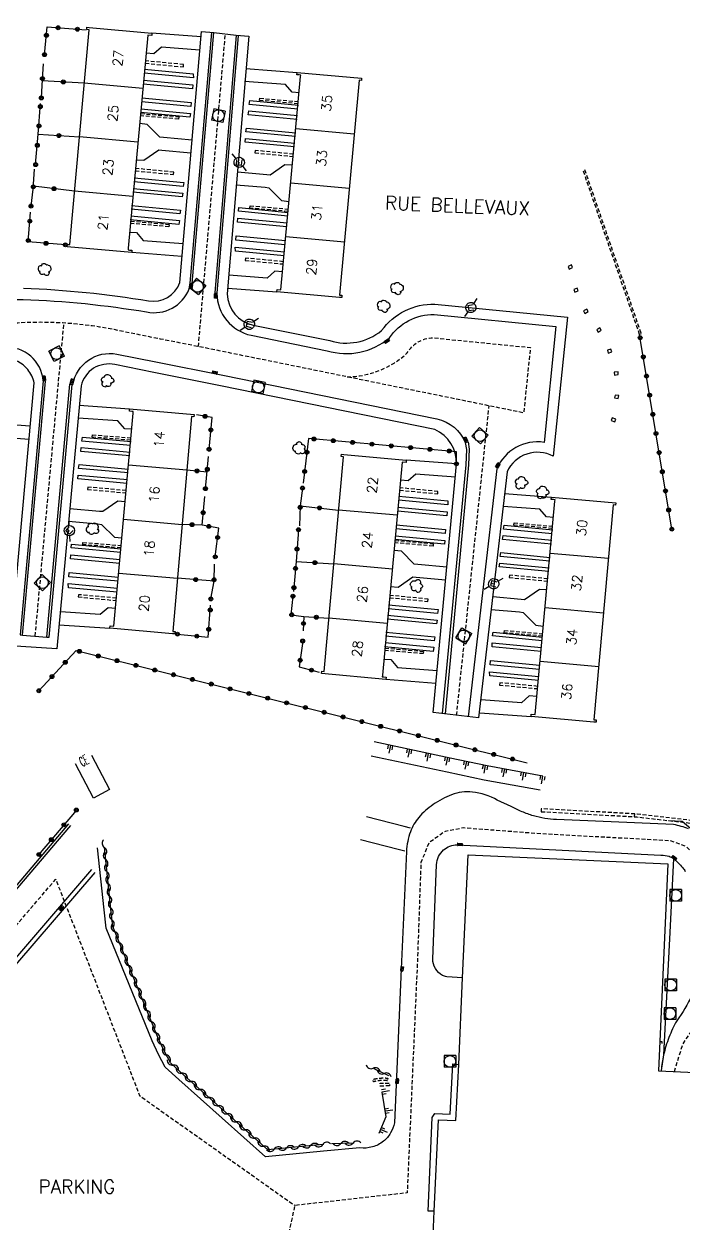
# Model space of a CAD drawing. Header units: millimetres. Extents: x 157000 to 158001, y 120999 to 122000.
# Drawn here: x 157731.9 to 157816.8, y 121498.5 to 121653 of the extents above; entities that cross this region are included whole.
import ezdxf
from ezdxf.enums import TextEntityAlignment as Align

# ---------------------------------------------------------------- set-up
doc = ezdxf.new("R2010")
doc.units = ezdxf.units.MM
doc.linetypes.add('DASHED', pattern=[0.75, 0.5, -0.25])
doc.layers.get('0').update_dxf_attribs({"linetype": 'CONTINUOUS'})
for name, color, linetype in [('W0001', 6, 'DASHED'), ('W0008', 7, 'CONTINUOUS'), ('W0017', 7, 'CONTINUOUS'), ('W0100', 7, 'CONTINUOUS'), ('W0112', 1, 'DASHED'), ('W0211', 2, 'CONTINUOUS'), ('W0300', 7, 'CONTINUOUS'), ('W0302', 3, 'CONTINUOUS'), ('W0310', 3, 'CONTINUOUS'), ('W0322', 7, 'CONTINUOUS'), ('W0334', 7, 'CONTINUOUS'), ('W0400', 7, 'CONTINUOUS'), ('W0420', 7, 'CONTINUOUS'), ('W0471', 7, 'CONTINUOUS'), ('W0984', 7, 'CONTINUOUS'), ('W0989', 7, 'CONTINUOUS'), ('W0991', 7, 'CONTINUOUS'), ('W1102', 7, 'CONTINUOUS')]:
    doc.layers.add(name, color=color, linetype=linetype)
doc.styles.get("Standard").update_dxf_attribs({"font": 'romans.shx', "width": 0.85})

# ---------------------------------------------------------------- blocks, each defined once
blk = doc.blocks.new('T400')
for p, q in [((-0.15, 0.3), (0.15, 0.3)), ((-0.15, -0.25), (-0.15, 0.3)), ((-0.15, 0.15), (0.15, 0.15)), ((-0.15, 0), (0.15, 0)), ((0.15, 0.3), (0.15, -0.25)), ((-0.15, -0.15), (0.15, -0.15)), ((-0.15, -0.25), (-0.15, -0.3)), ((-0.15, -0.3), (0.15, -0.3)), ((0.15, -0.3), (0.15, -0.25))]:
    blk.add_line(p, q)
blk = doc.blocks.new('t310o')
at = {"color": 0, "linetype": 'Continuous'}
for centre, start, end in [((-0.5, 0.38), 216.8699, 323.1304), ((0.5, -0.37), 36.8699, 143.1303)]:
    blk.add_arc(centre, 0.625, start, end, dxfattribs=at)
blk = doc.blocks.new('t211o')
at = {"color": 0, "linetype": 'Continuous'}
for p, q in [((-0.29, 0.5), (-0.29, 0)), ((0, 1), (0, 0)), ((0.29, 0.5), (0.29, 0))]:
    blk.add_line(p, q, dxfattribs=at)
blk = doc.blocks.new('t322o')
at = {"color": 0, "linetype": 'Continuous'}
for radius in [0.25, 0.15]:
    blk.add_circle((0, 0), radius, dxfattribs=at)
blk = doc.blocks.new('T420')
for p, q in [((0.75, 0.75), (-0.75, 0.75)), ((-0.75, 0.75), (-0.75, -0.75)), ((0.75, 0.75), (0.75, -0.75)), ((0.75, -0.75), (-0.75, -0.75))]:
    blk.add_line(p, q)
blk.add_ellipse((0, 0), major_axis=(-0.53, 0.53), ratio=1, start_param=3.926991, end_param=10.210176)
blk = doc.blocks.new('T300')
for p, q in [((-0.8, 0.51), (-0.86, 0.34)), ((-0.86, 0.34), (-0.86, 0.17)), ((-0.86, 0.17), (-0.74, 0.06)), ((-0.69, 0.63), (-0.8, 0.51)), ((-0.8, -0.06), (-0.74, 0.06)), ((-0.74, 0.06), (-0.69, 0.11)), ((-0.57, 0.69), (-0.69, 0.63)), ((-0.46, 0.69), (-0.57, 0.69)), ((-0.29, 0.63), (-0.46, 0.69)), ((-0.29, 0.63), (-0.17, 0.74)), ((-0.23, 0.57), (-0.29, 0.63)), ((-0.17, 0.74), (-0.06, 0.8)), ((-0.06, 0.8), (0.06, 0.8)), ((0.06, 0.8), (0.23, 0.74)), ((0.23, 0.74), (0.34, 0.63)), ((0.34, 0.63), (0.4, 0.51)), ((0.46, 0.46), (0.34, 0.46)), ((0.4, 0.51), (0.4, 0.46)), ((0.57, 0.4), (0.46, 0.46)), ((0.57, 0.4), (0.69, 0.29)), ((0.69, 0.29), (0.74, 0.17)), ((0.74, 0.06), (0.69, -0.17)), ((0.74, 0.17), (0.74, 0.06)), ((-0.8, -0.17), (-0.8, -0.06)), ((-0.8, -0.23), (-0.8, -0.17)), ((-0.74, -0.34), (-0.8, -0.23)), ((-0.69, -0.4), (-0.74, -0.34)), ((-0.51, -0.46), (-0.69, -0.4)), ((-0.4, -0.46), (-0.51, -0.46)), ((-0.4, -0.46), (-0.34, -0.46)), ((-0.34, -0.46), (-0.34, -0.4)), ((-0.34, -0.51), (-0.34, -0.46)), ((-0.29, -0.63), (-0.34, -0.51)), ((-0.17, -0.74), (-0.29, -0.63)), ((-0.06, -0.8), (-0.17, -0.74)), ((0.06, -0.8), (-0.06, -0.8)), ((0.17, -0.74), (0.06, -0.8)), ((0.23, -0.69), (0.17, -0.74)), ((0.29, -0.46), (0.23, -0.46)), ((0.29, -0.63), (0.23, -0.69)), ((0.46, -0.4), (0.29, -0.46)), ((0.34, -0.51), (0.29, -0.63)), ((0.34, -0.51), (0.34, -0.46)), ((0.57, -0.34), (0.46, -0.4)), ((0.63, -0.29), (0.57, -0.34)), ((0.69, -0.17), (0.63, -0.29))]:
    blk.add_line(p, q)
blk = doc.blocks.new('T471')
for p, q in [((-0.333334, 0.333334), (-0.333334, -0.333334)), ((-0.333334, 0.333334), (0.333334, 0.333334)), ((-0.333334, 0), (0, 0)), ((0.500001, 0.500001), (1.000002, 1.000002)), ((-0.500001, -0.500001), (-1.000002, -1.000002)), ((-0.333334, -0.333334), (0.333334, -0.333334))]:
    blk.add_line(p, q)
blk.add_ellipse((0, 0), major_axis=(0.471405, 0.471405), ratio=1, start_param=5.4977871438, end_param=11.780972451)

msp = doc.modelspace()

# ---------------------------------------------------------------- linework, layer by layer
at = {"layer": 'W0001'}
for points in [[(157754.35, 121611.45), (157757.83, 121651.77)], [(157733.33, 121574.15), (157737.03, 121614.48)]]:
    msp.add_lwpolyline(points, dxfattribs=at)
at = {"layer": 'W0001', "flags": 128}
msp.add_lwpolyline([(157773.51, 121607.55, 0.187333), (157781.26, 121610.63, -0.26378), (157784.59, 121612.58), (157797.12, 121611.33), (157796.26, 121602.9), (157758.07, 121610.7), (157749.47, 121612.42), (157744.43, 121613.43, 0.07995), (157729.16, 121614.33, 0.055504), (157724.34, 121613.44, 0.086708), (157711.73, 121607.11), (157708.25, 121603.83), (157686.5, 121579.84), (157675.52, 121567.76), (157672.33, 121564.27), (157645.65, 121534.84), (157642.37, 121531.21), (157622.76, 121509.67), (157615.55, 121501.81, 0.422654)], format="xyb", dxfattribs=at)
for points in [[(157787.62, 121563.93), (157791.81, 121603.81)], [(157862.89, 121515.75), (157840.28, 121513.51), (157834.81, 121514.55), (157829.79, 121517.65), (157825.65, 121522.37), (157822.25, 121527.1), (157821.51, 121530.49), (157820.92, 121538.32), (157820.18, 121542.6), (157819.15, 121544.81), (157817.22, 121547.03), (157815.16, 121547.77), (157798.6, 121548.65), (157788.49, 121549.42), (157786.13, 121548.98), (157784.06, 121547.5), (157783.02, 121544.99), (157782.58, 121532.59), (157781.25, 121502.4), (157766.77, 121500.78), (157755.36, 121449.04), (157746.78, 121406.71), (157745.45, 121402.13), (157743.38, 121399.18), (157741.16, 121396.52), (157738.42, 121394.1)], [(157882.25, 121440.42), (157858.64, 121441.82), (157849.06, 121437.49), (157812.91, 121439.66), (157802.97, 121446.88), (157755.6, 121450.13), (157735.3, 121479.47), (157705.12, 121506.8), (157735.97, 121542.82), (157746.78, 121514.93), (157766.77, 121500.78)], [(157815.68, 121518.04), (157816.78, 121521.6), (157818.8, 121524.57), (157822.25, 121527.1)]]:
    msp.add_lwpolyline(points, dxfattribs=at)
at = {"layer": 'W0008'}
for points in [[(157704.17, 121653.02), (157700.3, 121609.87, 0.286031), (157701.66, 121607.21), (157701.97, 121607.57), (157702.53, 121607.26), (157702.45, 121607.18, 0.345668), (157707.77, 121607.63, -0.08264), (157717.56, 121614.04, -0.118066), (157731.78, 121617.53, -0.03209), (157747.66, 121615.92, 0.366225), (157753.16, 121618.88), (157753.3, 121619.61), (157753.55, 121619.58), (157756.34, 121651.9)], [(157759.23, 121651.58), (157756.47, 121618.36), (157756.73, 121618.31, 0.351087), (157761.16, 121612.9), (157770.94, 121610.92, 0.256257), (157778.96, 121612.59, -0.250272), (157784.74, 121615.58), (157800.41, 121614.02), (157798.89, 121599.11, 0.345088), (157792.81, 121595.68), (157789.12, 121563.76)], [(157731.71, 121574.28), (157734.66, 121607), (157734.37, 121607.02, 0.408979), (157729.37, 121611.34, 0.055401), (157725.2, 121610.57, 0.085562), (157713.65, 121604.8), (157710.4, 121601.73), (157688.73, 121577.82), (157677.74, 121565.74), (157674.55, 121562.25), (157647.87, 121532.83), (157644.6, 121529.2), (157624.98, 121507.65), (157622.1, 121504.51, 0.425662), (157622, 121500.42), (157629.17, 121493.91)], [(157734.82, 121574.02), (157737.81, 121606.59), (157738.11, 121606.56), (157738.17, 121606.57, -0.412981), (157743.86, 121610.49), (157748.88, 121609.48), (157757.48, 121607.76), (157785.09, 121602.12, -0.24643), (157788.74, 121599.11), (157789.09, 121599.17), (157789.23, 121598.21), (157789.16, 121596.2), (157786.13, 121564.11)]]:
    msp.add_lwpolyline(points, format="xyb", dxfattribs=at)
at = {"layer": 'W0008', "flags": 128}
for points in [[(157817.5, 121549.29, 0.055927), (157815.57, 121549.85), (157805.51, 121550.3), (157800.48, 121550.51, -0.029585), (157798.98, 121550.66, -0.029585), (157797.52, 121550.99, -0.030487), (157796.05, 121551.51, -0.030487), (157794.66, 121552.2), (157792.86, 121553.02, 0.097348), (157789.65, 121554.05, 0.122366), (157786.98, 121553.71, 0.059372), (157784.58, 121552.43, 0.064824), (157782.74, 121550.76, 0.089032), (157781.67, 121548.93, 0.072718), (157781.15, 121546.39), (157780.48, 121531.27), (157780.37, 121529.26), (157779.61, 121511.44, -0.089486), (157779.12, 121510.12, -0.089486), (157778.2, 121509.05, -0.102553), (157776.77, 121508.32, -0.102553), (157775.16, 121508.21), (157770.45, 121507.77), (157762.98, 121507.06), (157751.83, 121516.99), (157750.07, 121518.61), (157749.22, 121520.23), (157748.39, 121522), (157742.45, 121536.5), (157742.2, 121538.88), (157741.37, 121546.84)], [(157788.4, 121530.11), (157786.34, 121530.22, -0.030612), (157786.06, 121530.31, -0.030612), (157785.8, 121530.43, -0.136577), (157784.88, 121531.31, -0.136577), (157784.55, 121532.54), (157785.05, 121544.68, -0.103696), (157785.3, 121545.73, -0.103696), (157785.95, 121546.59, -0.090877), (157786.76, 121547.07, -0.090877), (157787.69, 121547.24), (157813.95, 121545.93, -0.063665), (157814.99, 121545.77, -0.105468), (157815.56, 121545.48, -0.02303), (157816.16, 121544.93, -0.021502), (157816.76, 121544.28, -0.034523), (157817.08, 121543.83, -0.02463)], [(157817.95, 121527.86, -0.047273), (157815.98, 121524.58, 0.036116), (157814.98, 121522.43, 0.036116), (157814.29, 121520.17, 0.015271), (157814.1, 121519.18, 0.015271), (157813.97, 121518.19)]]:
    msp.add_lwpolyline(points, format="xyb", dxfattribs=at)
for points in [[(157737.61, 121549.94), (157721.76, 121531.29), (157706.13, 121512.99), (157697.39, 121502.71)], [(157737.86, 121549.73), (157722, 121531.09), (157706.37, 121512.78), (157697.64, 121502.5)], [(157740.6, 121544.05), (157725.07, 121526.05), (157710.57, 121508.89), (157701.99, 121498.94)], [(157741.01, 121543.69), (157725.49, 121525.7), (157710.99, 121508.54), (157702.4, 121498.58)], [(157784.75, 121500.04), (157783.94, 121500.04), (157784.49, 121512.11), (157784.82, 121512.64), (157785.81, 121512.59), (157786.81, 121512.53), (157787.13, 121519.03), (157787.91, 121518.96)]]:
    msp.add_lwpolyline(points, dxfattribs=at)
at = {"layer": 'W0017', "flags": 128}
for points in [[(157781.69, 121549.4), (157780.85, 121549.61), (157776, 121550.85)], [(157780.94, 121546.45), (157780.1, 121546.66), (157775.25, 121547.9)], [(157815.56, 121545.48), (157815.12, 121536.82), (157814.29, 121520.17), (157813.97, 121518.19)]]:
    msp.add_lwpolyline(points, dxfattribs=at)
at = {"layer": 'W0100'}
for points in [[(157737.48, 121624.62), (157737.77, 121624.59), (157740.27, 121652.26), (157739.98, 121652.29), (157740, 121652.59), (157740.3, 121652.56), (157748.37, 121651.83), (157748.34, 121651.53), (157747.85, 121651.58), (157745.31, 121624.11), (157745.29, 121623.91), (157745.49, 121623.89), (157745.78, 121623.87), (157745.76, 121623.57), (157737.45, 121624.32)], [(157775.35, 121645.73), (157775.05, 121645.76), (157772.55, 121618.09), (157772.85, 121618.06), (157772.82, 121617.76), (157772.52, 121617.79), (157764.45, 121618.52), (157764.48, 121618.81), (157764.98, 121618.77), (157767.52, 121646.24), (157767.54, 121646.44), (157767.34, 121646.45), (157767.04, 121646.48), (157767.07, 121646.78), (157775.38, 121646.03)], [(157753.77, 121602.4), (157753.47, 121602.42), (157751.04, 121574.75), (157751.34, 121574.72), (157751.32, 121574.42), (157751.02, 121574.45), (157742.94, 121575.16), (157742.97, 121575.45), (157743.47, 121575.41), (157745.94, 121602.88), (157745.95, 121603.08), (157745.76, 121603.1), (157745.46, 121603.13), (157745.48, 121603.43), (157753.79, 121602.7)], [(157770.24, 121569.61), (157770.54, 121569.58), (157773.04, 121597.25), (157772.74, 121597.28), (157772.77, 121597.58), (157773.07, 121597.55), (157781.14, 121596.82), (157781.11, 121596.52), (157780.61, 121596.57), (157778.07, 121569.1), (157778.05, 121568.9), (157778.25, 121568.88), (157778.55, 121568.85), (157778.52, 121568.56), (157770.22, 121569.31)], [(157808.11, 121591.01), (157807.81, 121591.04), (157805.31, 121563.37), (157805.61, 121563.34), (157805.58, 121563.04), (157805.28, 121563.07), (157797.21, 121563.8), (157797.24, 121564.1), (157797.74, 121564.05), (157800.28, 121591.52), (157800.3, 121591.72), (157800.1, 121591.73), (157799.8, 121591.76), (157799.83, 121592.06), (157808.14, 121591.31)]]:
    msp.add_lwpolyline(points, close=True, dxfattribs=at)
at = {"layer": 'W0100', "flags": 128}
for points in [[(157740.59, 121558.78), (157742.92, 121554.36), (157740.82, 121553.26), (157738.5, 121557.68)], [(157824.06, 121449.64), (157771.5, 121451.98), (157773.46, 121496.95), (157784.59, 121496.49), (157784.61, 121496.94), (157784.75, 121500.04), (157785.3, 121511.81), (157787.5, 121511.71), (157787.91, 121518.96), (157788.4, 121530.11), (157789.13, 121545.97), (157814.83, 121544.8), (157813.61, 121518.14), (157818.36, 121517.91)]]:
    msp.add_lwpolyline(points, dxfattribs=at)
at = {"layer": 'W0112'}
for points in [[(157747.51, 121647.96), (157752.42, 121647.49), (157752.44, 121647.79), (157747.54, 121648.26)], [(157767.19, 121642.73), (157762.24, 121643.16), (157762.27, 121643.45), (157767.22, 121643.03)], [(157746.91, 121641.48), (157751.83, 121641.06), (157751.81, 121640.76), (157746.88, 121641.18)], [(157766.59, 121636.25), (157761.66, 121636.72), (157761.63, 121636.42), (157766.57, 121635.95)], [(157746.23, 121634.1), (157751.16, 121633.63), (157751.19, 121633.93), (157746.26, 121634.4)], [(157804.1, 121634.26), (157811.4, 121613.07), (157811.2, 121613), (157803.91, 121634.19)], [(157765.91, 121628.87), (157760.99, 121629.29), (157761.01, 121629.59), (157765.94, 121629.17)], [(157745.63, 121627.61), (157750.58, 121627.19), (157750.56, 121626.89), (157745.6, 121627.32)], [(157765.31, 121622.39), (157760.41, 121622.86), (157760.38, 121622.56), (157765.28, 121622.09)], [(157745.62, 121599.38), (157740.67, 121599.79), (157740.69, 121600.09), (157745.65, 121599.68)], [(157745.04, 121592.89), (157740.1, 121593.35), (157740.08, 121593.05), (157745.01, 121592.6)], [(157780.28, 121592.95), (157785.18, 121592.48), (157785.21, 121592.78), (157780.3, 121593.25)], [(157799.96, 121588.01), (157795, 121588.44), (157795.03, 121588.73), (157799.98, 121588.31)], [(157744.38, 121585.51), (157739.45, 121585.92), (157739.48, 121586.22), (157744.4, 121585.81)], [(157779.68, 121586.47), (157784.6, 121586.05), (157784.58, 121585.75), (157779.65, 121586.17)], [(157799.36, 121581.53), (157794.42, 121582), (157794.39, 121581.7), (157799.33, 121581.23)], [(157743.79, 121579.03), (157738.89, 121579.48), (157738.86, 121579.19), (157743.77, 121578.73)], [(157779, 121579.09), (157783.93, 121578.62), (157783.96, 121578.91), (157779.02, 121579.39)], [(157798.67, 121574.15), (157793.75, 121574.57), (157793.78, 121574.87), (157798.7, 121574.45)], [(157778.4, 121572.6), (157783.35, 121572.18), (157783.32, 121571.88), (157778.37, 121572.3)], [(157798.07, 121567.67), (157793.17, 121568.14), (157793.14, 121567.84), (157798.05, 121567.37)]]:
    msp.add_lwpolyline(points, dxfattribs=at)
for points in [[(157802.43, 121621.98), (157801.98, 121621.77), (157802.11, 121621.44), (157802.55, 121621.64)], [(157803.17, 121618.99), (157802.72, 121618.79), (157802.84, 121618.45), (157803.29, 121618.65)], [(157804.4, 121616.29), (157803.98, 121616.04), (157804.14, 121615.72), (157804.56, 121615.97)], [(157806.08, 121613.88), (157805.68, 121613.6), (157805.87, 121613.29), (157806.26, 121613.57)], [(157807.5, 121611.13), (157807.04, 121610.97), (157807.13, 121610.62), (157807.6, 121610.78)], [(157808.42, 121608.21), (157807.93, 121608.14), (157807.96, 121607.78), (157808.44, 121607.85)], [(157808.52, 121605.13), (157808.04, 121605.19), (157807.97, 121604.83), (157808.45, 121604.78)], [(157808.13, 121602.11), (157807.66, 121602.25), (157807.53, 121601.91), (157808, 121601.77)]]:
    msp.add_lwpolyline(points, close=True, dxfattribs=at)
at = {"layer": 'W0112', "flags": 128}
for points in [[(157798.51, 121551.52), (157810.54, 121550.87), (157810.85, 121550.84), (157820.78, 121549.69), (157820.82, 121550.04), (157810.89, 121551.2), (157810.58, 121551.23), (157798.53, 121551.9)], [(157778.99, 121516.18), (157777.77, 121516.16), (157777.76, 121516.52), (157778.99, 121516.54)]]:
    msp.add_lwpolyline(points, close=True, dxfattribs=at)
for points in [[(157810.54, 121550.87), (157810.58, 121551.23)], [(157813.78, 121521.9), (157814.05, 121521.89), (157814.05, 121521.58), (157813.77, 121521.6)]]:
    msp.add_lwpolyline(points, dxfattribs=at)
msp.add_lwpolyline([(157778.71, 121516.85, 0.026482), (157778.21, 121516.88, 0.026482), (157777.7, 121516.86, 0.021133), (157777.3, 121516.8, 0.021133), (157776.91, 121516.71), (157776.82, 121517.03, -0.021133), (157777.24, 121517.12, -0.021133), (157777.67, 121517.18, -0.026482), (157778.21, 121517.21, -0.026482), (157778.75, 121517.18)], format="xyb", close=True, dxfattribs=at)
at = {"layer": 'W0211', "flags": 128}
for points in [[(157798.74, 121556.11), (157791.55, 121557.43), (157786.8, 121558.43), (157777.01, 121560.5)], [(157778, 121515.38), (157778.51, 121512.22), (157777.58, 121510.03)]]:
    msp.add_lwpolyline(points, dxfattribs=at)
at = {"layer": 'W0302', "flags": 128}
for points in [[(157798.4, 121554.27), (157791.18, 121555.59), (157786.41, 121556.6), (157776.63, 121558.66)], [(157826.89, 121526.05), (157825.11, 121528.73), (157823.84, 121535.54), (157822.65, 121543.58), (157821.89, 121545.88), (157816.66, 121550.25), (157814.94, 121550.35)]]:
    msp.add_lwpolyline(points, dxfattribs=at)
at = {"layer": 'W0310', "flags": 128}
for points in [[(157770.37, 121508.64), (157763.28, 121507.96), (157752.42, 121517.63), (157750.77, 121519.16), (157750, 121520.62), (157749.19, 121522.35), (157743.31, 121536.72), (157743.07, 121538.97), (157742.24, 121546.93)], [(157776.88, 121518.46), (157778.84, 121517.51)], [(157774.28, 121508.82), (157771.5, 121508.73)]]:
    msp.add_lwpolyline(points, dxfattribs=at)
at = {"layer": 'W0322'}
for points in [[(157734.53, 121649.06), (157734.87, 121652.64), (157739.9, 121652.26)], [(157734.12, 121643.49), (157734.25, 121645.85), (157734.39, 121647.87)], [(157733.38, 121634.89), (157733.73, 121638.82), (157734.03, 121642.79)], [(157732.79, 121629.55), (157733.06, 121631.75), (157733.24, 121634.29)], [(157737.21, 121624.56), (157732.41, 121624.93), (157732.74, 121628.76)], [(157815.35, 121587.92), (157811.2, 121613)], [(157755.73, 121598.22), (157756.11, 121602.3), (157754.1, 121602.65)], [(157787.6, 121596.34), (157787.6, 121597.9), (157768.54, 121599.61), (157767.86, 121593.83)], [(157755.26, 121593.14), (157755.66, 121597.27)], [(157756.52, 121584.36), (157756.98, 121588.03), (157754.82, 121588.45), (157755.17, 121592.12)], [(157767.76, 121593.22), (157767.47, 121590.94), (157767.37, 121588.36)], [(157767.25, 121587.85), (157766.93, 121583.76), (157766.62, 121579.89)], [(157755.96, 121578.93), (157756.37, 121581.23), (157756.41, 121583.41)], [(157766.53, 121579.28), (157766.27, 121576.9), (157767.94, 121576.69), (157767.83, 121574.81)], [(157751.66, 121574.39), (157755.62, 121573.99), (157755.92, 121578.12)], [(157733.79, 121567.1), (157738.62, 121572.28), (157796.7, 121557.83)], [(157767.79, 121573.51), (157767.35, 121570.18), (157769.92, 121569.48)]]:
    msp.add_lwpolyline(points, dxfattribs=at)
at = {"layer": 'W0322', "flags": 128}
for points in [[(157739.65, 121645.4), (157734.24, 121645.7)], [(157733.73, 121638.82), (157739.03, 121638.47)], [(157738.4, 121631.46), (157733.11, 121632.12)], [(157752.87, 121595.55), (157755.47, 121595.3)], [(157767.47, 121590.94), (157772.42, 121590.39)], [(157754.82, 121588.45), (157752.25, 121588.54)], [(157766.93, 121583.76), (157771.79, 121583.46)], [(157756.37, 121581.23), (157751.64, 121581.61)], [(157767.94, 121576.69), (157771.16, 121576.45)], [(157738.63, 121551.73), (157733.72, 121545.9)]]:
    msp.add_lwpolyline(points, dxfattribs=at)
at = {"layer": 'W0334'}
msp.add_lwpolyline([(157731.8, 121618.98, -0.032218), (157747.93, 121617.34, 0.368595), (157751.95, 121619.72), (157754.74, 121652.04), (157756.34, 121651.9), (157759.23, 121651.58), (157760.83, 121651.44), (157758.07, 121618.23, 0.350681), (157761.43, 121614.22), (157771.27, 121612.23, 0.2526), (157777.96, 121613.51, -0.246044), (157784.82, 121616.93), (157801.89, 121615.23), (157800.07, 121597.32, 0.430604), (157794.12, 121595.32), (157790.46, 121563.6), (157784.58, 121564.29), (157787.61, 121596.3, 0.305252), (157784.81, 121600.77), (157757.2, 121606.41), (157748.61, 121608.13), (157743.6, 121609.13, 0.410101), (157739.23, 121606.37), (157736.13, 121572.51), (157730.13, 121572.88), (157733.2, 121606.76, 0.124319), (157732.36, 121608.49, 0.262634), (157729.47, 121609.79, 0.055322)], format="xyb", dxfattribs=at)
for points in [[(157754.69, 121651.37), (157748.37, 121651.83)], [(157753.3, 121619.61), (157756.09, 121651.92)], [(157747.63, 121649.29), (157748.6, 121649.2), (157749.62, 121650.07), (157754.54, 121649.7)], [(157747.43, 121647.19), (157753.7, 121646.59), (157753.72, 121646.08), (157747.38, 121646.68)], [(157760.46, 121647.3), (157760.46, 121647.3), (157767.07, 121646.78)], [(157747.29, 121645.78), (157753.65, 121645.17), (157753.59, 121644.64), (157747.24, 121645.25)], [(157767.33, 121644.16), (157766.45, 121644.21), (157765.57, 121645.22), (157760.3, 121645.62)], [(157747.07, 121643.48), (157753.41, 121642.88), (157753.37, 121642.37), (157747.02, 121642.97)], [(157767.17, 121642.04), (157760.91, 121642.64), (157760.99, 121643.16), (157767.25, 121642.56)], [(157746.94, 121642.07), (157753.32, 121641.47), (157753.27, 121641), (157746.89, 121641.61)], [(157767.07, 121640.7), (157760.78, 121641.31), (157760.84, 121641.81), (157767.12, 121641.21)], [(157753.54, 121638.04), (157749.87, 121638.38), (157749.39, 121638.44), (157747.74, 121640.08), (157746.79, 121640.2)], [(157766.86, 121638.52), (157760.47, 121639.13), (157760.57, 121639.61), (157766.91, 121639.01)], [(157766.73, 121637.17), (157760.36, 121637.78), (157760.43, 121638.27), (157766.78, 121637.66)], [(157753.39, 121636.38), (157749.65, 121636.72), (157749.24, 121636.75), (157747.31, 121635.43), (157746.36, 121635.49)], [(157759.38, 121633.97), (157763.18, 121633.62), (157763.59, 121633.6), (157765.51, 121634.91), (157766.47, 121634.86)], [(157746.09, 121633.18), (157752.46, 121632.57), (157752.4, 121632.08), (157746.04, 121632.69)], [(157759.24, 121632.31), (157762.95, 121631.97), (157763.43, 121631.91), (157765.08, 121630.27), (157766.03, 121630.15)], [(157745.96, 121631.83), (157752.36, 121631.22), (157752.25, 121630.73), (157745.91, 121631.34)], [(157745.75, 121629.64), (157752.05, 121629.04), (157751.98, 121628.54), (157745.7, 121629.14)], [(157765.88, 121628.27), (157759.5, 121628.88), (157759.55, 121629.35), (157765.93, 121628.74)], [(157745.66, 121628.31), (157751.92, 121627.71), (157751.84, 121627.19), (157745.58, 121627.79)], [(157765.75, 121626.87), (157759.41, 121627.47), (157759.45, 121627.98), (157765.8, 121627.38)], [(157745.5, 121626.19), (157746.38, 121626.14), (157747.25, 121625.13), (157752.39, 121624.73)], [(157765.53, 121624.57), (157759.17, 121625.17), (157759.23, 121625.7), (157765.58, 121625.1)], [(157752.24, 121623.06), (157745.76, 121623.57)], [(157765.4, 121623.16), (157759.12, 121623.76), (157759.1, 121624.27), (157765.44, 121623.67)], [(157765.19, 121621.06), (157764.22, 121621.15), (157763.21, 121620.28), (157758.27, 121620.65)], [(157758.13, 121618.97), (157764.45, 121618.52)], [(157734.37, 121607.02), (157731.41, 121574.29), (157731.71, 121574.28), (157734.82, 121574.02), (157735.12, 121573.99), (157738.11, 121606.56)], [(157739.01, 121603.92), (157745.48, 121603.43)], [(157732.69, 121601.19), (157726.25, 121601.65)], [(157745.75, 121600.81), (157744.87, 121600.86), (157743.99, 121601.86), (157738.85, 121602.24)], [(157725.52, 121599.11), (157726.48, 121599.02), (157727.5, 121599.89), (157732.54, 121599.51)], [(157745.6, 121598.69), (157739.34, 121599.27), (157739.41, 121599.79), (157745.68, 121599.21)], [(157745.5, 121597.35), (157739.21, 121597.93), (157739.27, 121598.44), (157745.55, 121597.86)], [(157787.61, 121596.35), (157781.14, 121596.82)], [(157745.3, 121595.17), (157738.91, 121595.76), (157739.01, 121596.24), (157745.35, 121595.66)], [(157745.18, 121593.81), (157738.8, 121594.41), (157738.87, 121594.9), (157745.22, 121594.31)], [(157780.4, 121594.28), (157781.37, 121594.19), (157782.38, 121595.06), (157787.46, 121594.68)], [(157780.19, 121592.18), (157786.47, 121591.58), (157786.49, 121591.06), (157780.14, 121591.67)], [(157793.8, 121592.53), (157799.83, 121592.06)], [(157737.79, 121590.6), (157741.63, 121590.26), (157742.04, 121590.24), (157743.96, 121591.56), (157744.91, 121591.5)], [(157780.06, 121590.77), (157786.42, 121590.16), (157786.36, 121589.63), (157780.01, 121590.24)], [(157800.09, 121589.44), (157799.21, 121589.49), (157798.33, 121590.5), (157793.61, 121590.86)], [(157737.63, 121588.94), (157741.41, 121588.61), (157741.89, 121588.54), (157743.54, 121586.91), (157744.49, 121586.79)], [(157779.84, 121588.47), (157786.18, 121587.86), (157786.14, 121587.35), (157779.79, 121587.96)], [(157799.93, 121587.32), (157793.67, 121587.92), (157793.75, 121588.44), (157800.01, 121587.84)], [(157744.35, 121584.92), (157737.97, 121585.51), (157738.02, 121585.98), (157744.39, 121585.38)], [(157779.7, 121587.06), (157786.09, 121586.45), (157786.04, 121585.99), (157779.66, 121586.6)], [(157799.83, 121585.99), (157793.54, 121586.59), (157793.6, 121587.09), (157799.88, 121586.49)], [(157744.22, 121583.51), (157737.88, 121584.1), (157737.92, 121584.61), (157744.27, 121584.02)], [(157786.36, 121583.02), (157782.64, 121583.36), (157782.16, 121583.43), (157780.51, 121585.07), (157779.56, 121585.19)], [(157799.62, 121583.8), (157793.23, 121584.41), (157793.33, 121584.9), (157799.67, 121584.29)], [(157799.5, 121582.45), (157793.12, 121583.06), (157793.19, 121583.55), (157799.54, 121582.94)], [(157744.01, 121581.21), (157737.64, 121581.8), (157737.7, 121582.33), (157744.06, 121581.74)], [(157786.2, 121581.37), (157782.41, 121581.71), (157782, 121581.73), (157780.08, 121580.42), (157779.12, 121580.48)], [(157743.88, 121579.8), (157737.6, 121580.38), (157737.58, 121580.9), (157743.92, 121580.31)], [(157792.27, 121579.24), (157795.94, 121578.9), (157796.35, 121578.88), (157798.28, 121580.19), (157799.23, 121580.14)], [(157778.86, 121578.17), (157785.23, 121577.56), (157785.16, 121577.07), (157778.81, 121577.67)], [(157743.67, 121577.7), (157742.71, 121577.79), (157741.7, 121576.92), (157736.57, 121577.28)], [(157778.73, 121576.82), (157785.12, 121576.21), (157785.02, 121575.72), (157778.68, 121576.33)], [(157792.07, 121577.59), (157795.71, 121577.25), (157796.19, 121577.19), (157797.84, 121575.55), (157798.79, 121575.43)], [(157736.41, 121575.61), (157742.94, 121575.16)], [(157778.52, 121574.63), (157784.81, 121574.03), (157784.75, 121573.53), (157778.47, 121574.13)], [(157798.65, 121573.55), (157792.26, 121574.16), (157792.32, 121574.63), (157798.69, 121574.02)], [(157778.42, 121573.3), (157784.68, 121572.7), (157784.6, 121572.18), (157778.34, 121572.77)], [(157798.51, 121572.15), (157792.18, 121572.75), (157792.22, 121573.26), (157798.56, 121572.66)], [(157778.26, 121571.18), (157779.14, 121571.12), (157780.02, 121570.11), (157785.1, 121569.73)], [(157798.29, 121569.85), (157791.93, 121570.46), (157791.99, 121570.99), (157798.34, 121570.38)], [(157798.16, 121568.44), (157791.88, 121569.04), (157791.86, 121569.55), (157798.21, 121568.95)], [(157784.94, 121568.05), (157778.52, 121568.56)], [(157797.95, 121566.34), (157796.98, 121566.43), (157795.97, 121565.56), (157790.78, 121565.95)], [(157790.63, 121564.27), (157797.21, 121563.8)]]:
    msp.add_lwpolyline(points, dxfattribs=at)
at = {"layer": 'W0334', "flags": 128}
for points in [[(157759.49, 121651.55), (157756.73, 121618.31)], [(157788.74, 121599.11), (157788.88, 121598.19), (157788.82, 121596.22), (157785.78, 121564.15)]]:
    msp.add_lwpolyline(points, dxfattribs=at)
at = {"layer": 'W1102'}
for p, q in [((157747.21, 121644.72), (157739.65, 121645.4)), ((157746.57, 121637.79), (157739.03, 121638.47)), ((157766.9, 121639.56), (157774.43, 121638.88)), ((157766.25, 121632.56), (157773.79, 121631.88)), ((157745.92, 121630.78), (157738.4, 121631.46)), ((157765.61, 121625.63), (157773.17, 121624.95)), ((157745.34, 121596.21), (157752.87, 121595.55)), ((157744.71, 121589.2), (157752.25, 121588.54)), ((157779.98, 121589.71), (157772.42, 121590.39)), ((157799.66, 121584.85), (157807.19, 121584.17)), ((157779.34, 121582.78), (157771.79, 121583.46)), ((157744.09, 121582.27), (157751.64, 121581.61)), ((157799.01, 121577.84), (157806.56, 121577.16)), ((157778.69, 121575.77), (157771.16, 121576.45)), ((157798.37, 121570.91), (157805.93, 121570.23))]:
    msp.add_line(p, q, dxfattribs=at)

# ---------------------------------------------------------------- block references
at = {"layer": 'W0211'}
for p, rotation in [((157779.13, 121560.05), 168.0868517326802), ((157781.58, 121559.53), 168.0868517326802), ((157784.02, 121559.02), 168.0868517326802), ((157786.47, 121558.5), 168.0868517326802), ((157788.92, 121557.98), 168.0868517325849), ((157791.36, 121557.47), 168.0868517325849), ((157793.82, 121557.01), 169.613533459266), ((157796.28, 121556.56), 169.613533459266), ((157798.74, 121556.11), 169.613533459266), ((157778, 121515.38), 279.0559749439939), ((157778.4, 121512.91), 279.0559749439939), ((157777.8, 121510.56), 246.8762115869019)]:
    msp.add_blockref('t211o', p, dxfattribs=dict(at, rotation=rotation))
at = {"layer": 'W0300'}
for p, rotation in [((157734.63, 121621.37), 21.28765454219828), ((157780.01, 121618.92), 9.178663764103137), ((157778.29, 121616.63), 9.178663764103137), ((157742.66, 121607.11), 84.86812087114411), ((157767.27, 121598.4), 174.8943650514401), ((157795.99, 121593.96), 84.74341721825834), ((157798.72, 121592.73), 84.74341721825834), ((157740.81, 121588), 47.00508691198254), ((157782.4, 121580.7), 150.1997191535961)]:
    msp.add_blockref('T300', p, dxfattribs=dict(at, rotation=rotation))
at = {"layer": 'W0310'}
for p, rotation in [((157742.25, 121546.91), 95.95016885001918), ((157742.41, 121545.35), 95.95016885001918), ((157742.57, 121543.79), 95.95016885001918), ((157742.73, 121542.24), 95.95016885001918), ((157742.89, 121540.68), 95.95016885001918), ((157743.06, 121539.12), 95.95016885001918), ((157743.22, 121537.56), 95.9501688492055), ((157743.58, 121536.06), 112.2596624014119), ((157744.17, 121534.61), 112.2596624014119), ((157744.77, 121533.16), 112.2596624014119), ((157745.36, 121531.71), 112.2596624014119), ((157745.95, 121530.26), 112.2596624014119), ((157746.55, 121528.81), 112.2596624014119), ((157747.14, 121527.36), 112.2596624014119), ((157747.73, 121525.91), 112.2596624014119), ((157748.32, 121524.46), 112.2596624014119), ((157748.92, 121523.01), 112.2596624014119), ((157749.55, 121521.58), 114.9972785731085), ((157750.23, 121520.17), 118.0108204512464), ((157751.08, 121518.87), 137.2194410404925), ((157752.23, 121517.81), 137.2194410404925), ((157776.88, 121518.46), 334.1328653753574), ((157778.29, 121517.78), 334.1328653753574), ((157753.39, 121516.76), 138.317598616545), ((157754.56, 121515.72), 138.317598616545), ((157755.73, 121514.68), 138.317598616545), ((157756.9, 121513.64), 138.317598616545), ((157758.07, 121512.6), 138.317598616545), ((157759.24, 121511.56), 138.317598616545), ((157760.41, 121510.52), 138.317598616545), ((157761.58, 121509.47), 138.317598616545), ((157762.75, 121508.43), 138.317598616545), ((157767.25, 121508.34), 185.4348384654243), ((157768.81, 121508.49), 185.4348384654243), ((157770.37, 121508.64), 185.4348384654243), ((157772.72, 121508.77), 181.8875926303243), ((157774.28, 121508.82), 181.8875926303243), ((157764.13, 121508.04), 185.4348384654243), ((157765.69, 121508.19), 185.4348384654243)]:
    msp.add_blockref('t310o', p, dxfattribs=dict(at, rotation=rotation))
at = {"layer": 'W0322'}
for p, rotation in [((157736.28, 121652.53), 355.6558133196091), ((157738.77, 121652.34), 355.6558133196091), ((157734.77, 121651.55), 84.55498598109523), ((157734.53, 121649.06), 84.55498598109523), ((157734.26, 121645.98), 86.11086148259783), ((157736.95, 121645.55), 175.6199842579951), ((157734.12, 121643.49), 86.89551148070662), ((157733.99, 121642.37), 85.69687059164822), ((157733.81, 121639.88), 85.69687059164822), ((157736.38, 121638.64), 175.6199842579951), ((157733.6, 121637.38), 84.96875051298012), ((157733.38, 121634.89), 84.96875051298012), ((157733.08, 121632.03), 86.00699157236961), ((157735.75, 121631.79), 175.6199842579951), ((157732.79, 121629.55), 82.91338767412661), ((157732.64, 121627.61), 85.18743069264482), ((157732.43, 121625.12), 85.18743069264482), ((157734.72, 121624.75), 175.6199842579951), ((157737.21, 121624.56), 175.6199842579951), ((157811.27, 121612.59), 99.37803975026529), ((157811.68, 121610.12), 99.37803975026529), ((157812.09, 121607.65), 99.37803975026529), ((157812.49, 121605.19), 99.37803975026529), ((157812.9, 121602.72), 99.37803975026529), ((157755.21, 121602.46), 170.0825486027851), ((157755.96, 121600.71), 84.74115028379263), ((157769.24, 121599.54), 174.8943650514401), ((157813.31, 121600.25), 99.37803975026529), ((157755.73, 121598.22), 84.74115028379263), ((157771.73, 121599.32), 174.8943650514401), ((157774.22, 121599.1), 174.8943650514401), ((157776.71, 121598.88), 174.8943650514401), ((157779.2, 121598.65), 174.8943650514401), ((157781.69, 121598.43), 174.8943650514401), ((157784.18, 121598.21), 174.8943650514401), ((157786.67, 121597.99), 174.8943650514401), ((157768.33, 121597.83), 263.3202884201132), ((157813.72, 121597.79), 99.37803975026529), ((157755.5, 121595.63), 84.49243095312772), ((157768.04, 121595.35), 263.3202884201132), ((157787.6, 121596.34), 89.75141394821502), ((157814.12, 121595.32), 99.37803975026529), ((157755.26, 121593.14), 84.49243095312772), ((157767.76, 121593.22), 262.8140213248321), ((157814.53, 121592.85), 99.37803975026529), ((157767.46, 121590.74), 267.8837933137511), ((157814.94, 121590.39), 99.37803975026529), ((157754.97, 121590.05), 84.52903375767184), ((157755.7, 121588.28), 168.8862342067771), ((157767.25, 121587.85), 265.543473027492), ((157815.35, 121587.92), 99.37803975026529), ((157756.83, 121586.85), 82.87807164936362), ((157756.52, 121584.36), 82.87807164936362), ((157767.06, 121585.36), 265.543473027492), ((157766.86, 121582.87), 265.3754745471181), ((157756.37, 121581.4), 88.9331617646892), ((157766.66, 121580.38), 265.3754745471181), ((157755.96, 121578.93), 79.94429994828532), ((157766.53, 121579.28), 263.7873709149711), ((157755.88, 121577.51), 85.80587109221372), ((157766.38, 121576.89), 352.9251047196551), ((157755.69, 121575.02), 85.80587109221372), ((157767.89, 121575.77), 266.6146175222401), ((157751.66, 121574.39), 354.3602746936031), ((157754.15, 121574.14), 354.3602746936031), ((157767.79, 121573.51), 262.5417482568221), ((157739.02, 121572.18), 346.0265617521561), ((157737.2, 121570.76), 47.00508691198254), ((157741.45, 121571.58), 346.0265617521561), ((157743.87, 121570.97), 346.0265617521561), ((157746.3, 121570.37), 346.0265617521561), ((157767.46, 121571.03), 262.5417482568221), ((157735.49, 121568.93), 47.00508691198254), ((157748.73, 121569.77), 346.0265617521561), ((157751.15, 121569.16), 346.0265617521561), ((157768.93, 121569.75), 344.8638566171631), ((157733.79, 121567.1), 47.00508691198254), ((157753.58, 121568.56), 346.0265617521561), ((157756.01, 121567.96), 346.0265617521561), ((157758.43, 121567.35), 346.0265617521561), ((157760.86, 121566.75), 346.0265617521561), ((157763.28, 121566.14), 346.0265617521561), ((157765.71, 121565.54), 346.0265617521561), ((157768.14, 121564.94), 346.0265617521561), ((157770.56, 121564.33), 346.0265617521561), ((157772.99, 121563.73), 346.0265617521561), ((157775.41, 121563.13), 346.0265617521561), ((157777.84, 121562.52), 346.0265617521561), ((157780.27, 121561.92), 346.0265617521561), ((157782.69, 121561.32), 346.0265617521561), ((157785.12, 121560.71), 346.0265617521561), ((157787.54, 121560.11), 346.0265617521561), ((157789.97, 121559.5), 346.0265617521561), ((157792.4, 121558.9), 346.0265617521561), ((157794.82, 121558.3), 346.0265617521561), ((157738.63, 121551.73), 229.903750063735), ((157737.02, 121549.82), 229.903750063735), ((157735.41, 121547.91), 229.903750063735), ((157733.8, 121546), 229.903750063735)]:
    msp.add_blockref('t322o', p, dxfattribs=dict(at, rotation=rotation))
for p in [(157754.17, 121595.43), (157769.95, 121590.66), (157753.54, 121588.5), (157769.36, 121583.61), (157754.01, 121581.42), (157769.55, 121576.57)]:
    msp.add_blockref('t322o', p, dxfattribs=at)
at = {"layer": 'W0400'}
for p, rotation in [((157753.4, 121619.21), 168.9837033504056), ((157756.57, 121617.99), 180.8042398480957), ((157778.63, 121612.15), 304.3865436952761), ((157734.49, 121607.34), 186.2713982470489), ((157756.48, 121608.1), 78.65978627141713), ((157738.05, 121606.95), 167.496964903459), ((157788.77, 121599.48), 23.23509763180602), ((157792.92, 121596.13), 146.2955574515851), ((157788.03, 121547.29), 266.736820907602), ((157815.68, 121545.56), 54.08931522706572), ((157736.7, 121539.09), 319.6227370363096), ((157780.6, 121531.27), 351.5304478972269), ((157779.96, 121516.78), 178.1077798265046)]:
    msp.add_blockref('T400', p, dxfattribs=dict(at, rotation=rotation))
at = {"layer": 'W0420'}
for p, rotation in [((157756.93, 121641.2), 348.6597862714171), ((157754.24, 121619.2), 51.40051922288302), ((157736.08, 121610.54), 297.4682754301231), ((157762.07, 121606.24), 348.6597862714171), ((157790.64, 121599.96), 228.4256331209481), ((157734.25, 121581.02), 47.00508691198254), ((157788.55, 121574.18), 150.1997191535961)]:
    msp.add_blockref('T420', p, dxfattribs=dict(at, rotation=rotation))
for p in [(157815.84, 121540.73), (157815.2, 121529.2), (157815.1, 121525.5), (157786.76, 121519.34)]:
    msp.add_blockref('T420', p, dxfattribs=at)
at = {"layer": 'W0471'}
for p, rotation in [((157759.61, 121635.19), 84.82198603863321), ((157789.46, 121616.48), 9.178663764103137), ((157760.91, 121614.32), 348.6597862714171), ((157737.74, 121587.74), 47.00508691198254), ((157792.4, 121580.89), 346.0265617521561)]:
    msp.add_blockref('T471', p, dxfattribs=dict(at, rotation=rotation))

# ---------------------------------------------------------------- texts
at = {"layer": 'W0984', "width": 0.5}
msp.add_text('CE', height=1.25, rotation=27.7234, dxfattribs=at).set_placement((157739.59, 121558.09), align=Align.MIDDLE)
at = {"layer": 'W0989'}
msp.add_text('RUE BELLEVAUX', height=1.75, rotation=357.7002, dxfattribs=at).set_placement((157787.73, 121629.62), align=Align.MIDDLE)
msp.add_text('PARKING', height=1.75, dxfattribs=at).set_placement((157738.7, 121503.2), align=Align.MIDDLE)
at = {"layer": 'W0991'}
for s, p in [('27', (157744.01, 121648.61)), ('35', (157770.89, 121642.82)), ('25', (157743.36, 121641.52)), ('23', (157742.72, 121634.55)), ('33', (157770.24, 121635.73)), ('31', (157769.61, 121628.76)), ('21', (157742.08, 121627.51)), ('29', (157768.96, 121621.72)), ('14', (157749.31, 121599.48)), ('22', (157776.77, 121593.6)), ('16', (157748.66, 121592.39)), ('30', (157803.75, 121588.09)), ('24', (157776.13, 121586.51)), ('18', (157748.02, 121585.42)), ('32', (157803.11, 121581)), ('26', (157775.49, 121579.54)), ('20', (157747.38, 121578.37)), ('34', (157802.47, 121574.03)), ('28', (157774.84, 121572.5)), ('36', (157801.82, 121566.99))]:
    msp.add_text(s, height=1.25, rotation=84.7726, dxfattribs=at).set_placement(p, align=Align.MIDDLE)

doc.saveas('drawing.dxf')
